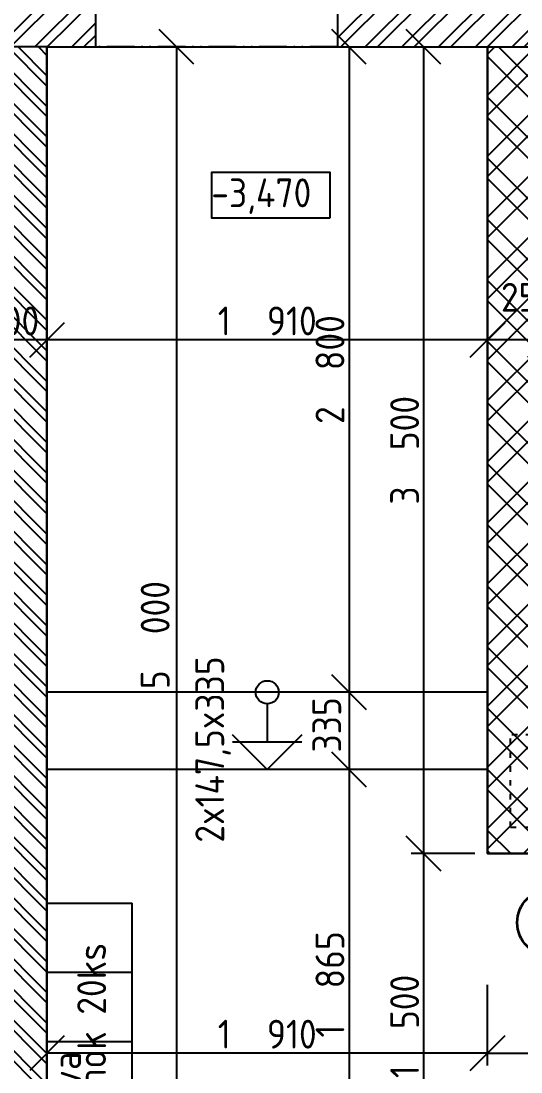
# Model space of a CAD drawing. Extents: x 4511820 to 5180432, y -1526536 to -944957.
# Drawn here: x 5020868 to 5023036, y -1422956 to -1418396 of the extents above; entities that cross this region are included whole.
import ezdxf

# ---------------------------------------------------------------- set-up
doc = ezdxf.new("R2010")
doc.units = 0
doc.header["$MEASUREMENT"] = 0
doc.linetypes.add('ACAD_ISO03W100', pattern=[30, 12, -18])
doc.linetypes.add('ACAD_ISO12W100', pattern=[22, 12, -3, 0.5, -3, 0.5, -3])
doc.layers.get('0').update_dxf_attribs({"linetype": 'CONTINUOUS'})
doc.layers.get('Defpoints').update_dxf_attribs({"color": 61, "linetype": 'CONTINUOUS'})
for name, color, linetype in [('KÓTY', 4, 'CONTINUOUS'), ('MÚRY', 1, 'CONTINUOUS'), ('Plochy', 41, 'CONTINUOUS'), ('POZEMOK', 7, 'CONTINUOUS'), ('TENKÁ', 7, 'CONTINUOUS'), ('tzb', 153, 'CONTINUOUS'), ('ŠRAFY', 82, 'CONTINUOUS')]:
    doc.layers.add(name, color=color, linetype=linetype)
doc.layers.add('preklady', color=74, linetype='CONTINUOUS', lineweight=35)
doc.styles.add('STYLE1', font='isocp.shx')
doc.dimstyles.new('STANDARD-50', dxfattribs={"dimtxt": 125, "dimasz": 150, "dimexe": 10, "dimexo": 200, "dimgap": 20, "dimtad": 1, "dimdsep": 46, "dimlunit": 6, "dimtxsty": 'STYLE1', "dimblk1": 'OBLIQUE', "dimblk2": 'OBLIQUE', "dimsah": 1, "dimcen": 2.5, "dimse1": 1, "dimse2": 1, "dimadec": 0, "dimazin": 0, "dimtfac": 1, "dimtmove": 1, "dimatfit": 3, "dimldrblk": 'OBLIQUE', "dimfxl": 1, "dimtolj": 1, "dimtzin": 0, "dimarcsym": 0})
pattern_1 = [(45, (-10132.71, -87677), (-79.549513, 79.549513), []), (45, (-10079.68, -87677), (-79.549513, 79.549513), [])]

# ---------------------------------------------------------------- blocks, each defined once
blk = doc.blocks.new('_OBLIQUE')
at = {"color": 0, "linetype": 'ByBlock'}
blk.add_line((-0.5, -0.5), (0.5, 0.5), dxfattribs=at)
blk = doc.blocks.new('*D21711')
at = {"layer": 'Defpoints', "color": 0}
for p in [(5022891, -1419779.4), (5022891, -1419779.4), (5023141, -1419779.4)]:
    blk.add_point(p, dxfattribs=at)
at = {"layer": 'KÓTY', "color": 0, "lineweight": -2}
blk.add_line((5023141, -1419779.4), (5022891, -1419779.4), dxfattribs=at)
at = {"layer": 'KÓTY', "color": 0, "linetype": 'ByBlock', "lineweight": -2, "xscale": 150, "yscale": 150, "zscale": 150, "rotation": 180}
blk.add_blockref('_OBLIQUE', (5022891, -1419779.4), dxfattribs=at)
at = {"layer": 'KÓTY', "color": 0, "linetype": 'ByBlock', "lineweight": -2, "xscale": 150, "yscale": 150, "zscale": 150}
blk.add_blockref('_OBLIQUE', (5023141, -1419779.4), dxfattribs=at)
at = {"layer": 'KÓTY', "color": 0, "insert": (5023066.8, -1419594.4), "char_height": 125, "attachment_point": 5, "style": 'STYLE1'}
blk.add_mtext('\\A1;250', dxfattribs=at)
blk = doc.blocks.new('*D21785')
at = {"layer": 'Defpoints', "color": 0}
for p in [(5020981, -1418508), (5022891, -1418508), (5020981, -1419779.4)]:
    blk.add_point(p, dxfattribs=at)
at = {"layer": 'KÓTY', "color": 0, "lineweight": -2}
blk.add_line((5022891, -1419779.4), (5020981, -1419779.4), dxfattribs=at)
at = {"layer": 'KÓTY', "color": 0, "linetype": 'ByBlock', "lineweight": -2, "xscale": 150, "yscale": 150, "zscale": 150, "rotation": 180}
blk.add_blockref('_OBLIQUE', (5020981, -1419779.4), dxfattribs=at)
at = {"layer": 'KÓTY', "color": 0, "linetype": 'ByBlock', "lineweight": -2, "xscale": 150, "yscale": 150, "zscale": 150}
blk.add_blockref('_OBLIQUE', (5022891, -1419779.4), dxfattribs=at)
at = {"layer": 'KÓTY', "color": 0, "insert": (5021936, -1419696.8), "char_height": 125, "attachment_point": 5, "style": 'STYLE1'}
blk.add_mtext('\\A1;1ﾠ910', dxfattribs=at)
blk = doc.blocks.new('*D21786')
at = {"layer": 'Defpoints', "color": 0}
for p in [(5020981, -1418508), (5020681, -1419779.4), (5020681, -1419779.4)]:
    blk.add_point(p, dxfattribs=at)
at = {"layer": 'KÓTY', "color": 0, "lineweight": -2}
blk.add_line((5020981, -1419779.4), (5020681, -1419779.4), dxfattribs=at)
at = {"layer": 'KÓTY', "color": 0, "linetype": 'ByBlock', "lineweight": -2, "xscale": 150, "yscale": 150, "zscale": 150, "rotation": 180}
blk.add_blockref('_OBLIQUE', (5020681, -1419779.4), dxfattribs=at)
at = {"layer": 'KÓTY', "color": 0, "linetype": 'ByBlock', "lineweight": -2, "xscale": 150, "yscale": 150, "zscale": 150}
blk.add_blockref('_OBLIQUE', (5020981, -1419779.4), dxfattribs=at)
at = {"layer": 'KÓTY', "color": 0, "insert": (5020831, -1419696.9), "char_height": 125, "attachment_point": 5, "style": 'STYLE1'}
blk.add_mtext('\\A1;300', dxfattribs=at)
blk = doc.blocks.new('*D21801')
at = {"layer": 'Defpoints', "color": 0}
for p in [(5020981, -1418508), (5020981, -1423508), (5021542, -1423508)]:
    blk.add_point(p, dxfattribs=at)
at = {"layer": 'KÓTY', "color": 0, "lineweight": -2}
blk.add_line((5021542, -1418508), (5021542, -1423508), dxfattribs=at)
at = {"layer": 'KÓTY', "color": 0, "linetype": 'ByBlock', "lineweight": -2, "xscale": 150, "yscale": 150, "zscale": 150}
for p, rotation in [((5021542, -1418508), 90), ((5021542, -1423508), 270)]:
    blk.add_blockref('_OBLIQUE', p, dxfattribs=dict(at, rotation=rotation))
at = {"layer": 'KÓTY', "color": 0, "insert": (5021450, -1421060), "char_height": 125, "attachment_point": 5, "rotation": 90, "style": 'STYLE1'}
blk.add_mtext('\\A1;5ﾠ000', dxfattribs=at)
blk = doc.blocks.new('*D21807')
at = {"layer": 'Defpoints', "color": 0}
for p in [(5022012, -1418508), (5022012, -1421308), (5022290.5, -1421308)]:
    blk.add_point(p, dxfattribs=at)
at = {"layer": 'KÓTY', "color": 0, "lineweight": -2}
blk.add_line((5022290.5, -1418508), (5022290.5, -1421308), dxfattribs=at)
at = {"layer": 'KÓTY', "color": 0, "linetype": 'ByBlock', "lineweight": -2, "xscale": 150, "yscale": 150, "zscale": 150}
for p, rotation in [((5022290.5, -1418508), 90), ((5022290.5, -1421308), 270)]:
    blk.add_blockref('_OBLIQUE', p, dxfattribs=dict(at, rotation=rotation))
at = {"layer": 'KÓTY', "color": 0, "insert": (5022207.9, -1419908), "char_height": 125, "attachment_point": 5, "rotation": 90, "style": 'STYLE1'}
blk.add_mtext('\\A1;2ﾠ800', dxfattribs=at)
blk = doc.blocks.new('*D21809')
at = {"layer": 'Defpoints', "color": 0}
for p in [(5022012, -1421643), (5022012, -1423508), (5022290.5, -1423508)]:
    blk.add_point(p, dxfattribs=at)
at = {"layer": 'KÓTY', "color": 0, "lineweight": -2}
blk.add_line((5022290.5, -1421643), (5022290.5, -1423508), dxfattribs=at)
at = {"layer": 'KÓTY', "color": 0, "linetype": 'ByBlock', "lineweight": -2, "xscale": 150, "yscale": 150, "zscale": 150}
for p, rotation in [((5022290.5, -1421643), 90), ((5022290.5, -1423508), 270)]:
    blk.add_blockref('_OBLIQUE', p, dxfattribs=dict(at, rotation=rotation))
at = {"layer": 'KÓTY', "color": 0, "insert": (5022207.9, -1422575.5), "char_height": 125, "attachment_point": 5, "rotation": 90, "style": 'STYLE1'}
blk.add_mtext('\\A1;1ﾠ865', dxfattribs=at)
blk = doc.blocks.new('*D21810')
at = {"layer": 'Defpoints', "color": 0}
for p in [(5022891, -1418508), (5022614, -1422008), (5022891, -1422008)]:
    blk.add_point(p, dxfattribs=at)
at = {"layer": 'KÓTY', "color": 0, "lineweight": -2}
blk.add_line((5022614, -1418508), (5022614, -1422008), dxfattribs=at)
at = {"layer": 'KÓTY', "color": 0, "linetype": 'ByBlock', "lineweight": -2, "xscale": 150, "yscale": 150, "zscale": 150}
for p, rotation in [((5022614, -1418508), 90), ((5022614, -1422008), 270)]:
    blk.add_blockref('_OBLIQUE', p, dxfattribs=dict(at, rotation=rotation))
at = {"layer": 'KÓTY', "color": 0, "insert": (5022531.5, -1420258), "char_height": 125, "attachment_point": 5, "rotation": 90, "style": 'STYLE1'}
blk.add_mtext('\\A1;3ﾠ500', dxfattribs=at)
blk = doc.blocks.new('*D21811')
at = {"layer": 'Defpoints', "color": 0}
for p in [(5022891, -1422008), (5022614, -1423508), (5022891, -1423508)]:
    blk.add_point(p, dxfattribs=at)
at = {"layer": 'KÓTY', "color": 0, "lineweight": -2}
blk.add_line((5022614, -1422008), (5022614, -1423508), dxfattribs=at)
at = {"layer": 'KÓTY', "color": 0, "linetype": 'ByBlock', "lineweight": -2, "xscale": 150, "yscale": 150, "zscale": 150}
for p, rotation in [((5022614, -1422008), 90), ((5022614, -1423508), 270)]:
    blk.add_blockref('_OBLIQUE', p, dxfattribs=dict(at, rotation=rotation))
at = {"layer": 'KÓTY', "color": 0, "insert": (5022531.5, -1422758), "char_height": 125, "attachment_point": 5, "rotation": 90, "style": 'STYLE1'}
blk.add_mtext('\\A1;1ﾠ500', dxfattribs=at)
blk = doc.blocks.new('*D21814')
at = {"layer": 'Defpoints', "color": 0}
for p in [(5022891, -1422008), (5024341, -1422008), (5024341, -1422874)]:
    blk.add_point(p, dxfattribs=at)
at = {"layer": 'KÓTY', "color": 0, "lineweight": -2}
blk.add_line((5022891, -1422874), (5024341, -1422874), dxfattribs=at)
at = {"layer": 'KÓTY', "color": 0, "linetype": 'ByBlock', "lineweight": -2, "xscale": 150, "yscale": 150, "zscale": 150, "rotation": 180}
blk.add_blockref('_OBLIQUE', (5022891, -1422874), dxfattribs=at)
at = {"layer": 'KÓTY', "color": 0, "linetype": 'ByBlock', "lineweight": -2, "xscale": 150, "yscale": 150, "zscale": 150}
blk.add_blockref('_OBLIQUE', (5024341, -1422874), dxfattribs=at)
at = {"layer": 'KÓTY', "color": 0, "insert": (5023616, -1422791.5), "char_height": 125, "attachment_point": 5, "style": 'STYLE1'}
blk.add_mtext('\\A1;1ﾠ450', dxfattribs=at)
blk = doc.blocks.new('*D21815')
at = {"layer": 'Defpoints', "color": 0}
for p in [(5020981, -1422008), (5022891, -1422008), (5020981, -1422874)]:
    blk.add_point(p, dxfattribs=at)
at = {"layer": 'KÓTY', "color": 0, "lineweight": -2}
blk.add_line((5022891, -1422874), (5020981, -1422874), dxfattribs=at)
at = {"layer": 'KÓTY', "color": 0, "linetype": 'ByBlock', "lineweight": -2, "xscale": 150, "yscale": 150, "zscale": 150, "rotation": 180}
blk.add_blockref('_OBLIQUE', (5020981, -1422874), dxfattribs=at)
at = {"layer": 'KÓTY', "color": 0, "linetype": 'ByBlock', "lineweight": -2, "xscale": 150, "yscale": 150, "zscale": 150}
blk.add_blockref('_OBLIQUE', (5022891, -1422874), dxfattribs=at)
at = {"layer": 'KÓTY', "color": 0, "insert": (5021936, -1422791.5), "char_height": 125, "attachment_point": 5, "style": 'STYLE1'}
blk.add_mtext('\\A1;1ﾠ910', dxfattribs=at)
blk = doc.blocks.new('*D33761')
at = {"layer": 'Defpoints', "color": 0}
for p in [(5022012, -1421308), (5022012, -1421643), (5022290.5, -1421643)]:
    blk.add_point(p, dxfattribs=at)
at = {"layer": 'KÓTY', "color": 0, "lineweight": -2}
blk.add_line((5022290.5, -1421308), (5022290.5, -1421643), dxfattribs=at)
at = {"layer": 'KÓTY', "color": 0, "linetype": 'ByBlock', "lineweight": -2, "xscale": 150, "yscale": 150, "zscale": 150}
for p, rotation in [((5022290.5, -1421308), 90), ((5022290.5, -1421643), 270)]:
    blk.add_blockref('_OBLIQUE', p, dxfattribs=dict(at, rotation=rotation))
at = {"layer": 'KÓTY', "color": 0, "insert": (5022194, -1421449.5), "char_height": 125, "attachment_point": 5, "rotation": 90, "style": 'STYLE1'}
blk.add_mtext('\\A1;335', dxfattribs=at)

msp = doc.modelspace()

# ---------------------------------------------------------------- hatches: boundary and pattern name
at = {"layer": 'ŠRAFY'}
h = msp.add_hatch(dxfattribs=at)
h.set_pattern_fill('ANSI32', color=256, scale=300)
h.set_pattern_definition(pattern_1)
h.paths.add_polyline_path([(5021191, -1418128.048), (5019066, -1418128.048), (5019066, -1418508.048), (5020681, -1418508.048), (5020981, -1418508.048), (5021191, -1418508.048)])
h = msp.add_hatch(dxfattribs=at)
h.set_pattern_fill('ANSI32', color=256, scale=300)
h.set_pattern_definition(pattern_1)
h.paths.add_polyline_path([(5022241, -1418128.048), (5022241, -1418508.048), (5022891, -1418508.048), (5023141, -1418508.048), (5025441, -1418508.048), (5025641, -1418508.048), (5027241, -1418508.048), (5027241, -1418128.048)])
h = msp.add_hatch(dxfattribs=at)
h.set_pattern_fill('ANSI32', color=256, scale=250, angle=90)
h.set_pattern_definition([(135, (-10132.71, -87677), (-66.2912607, -66.2912607), []), (135, (-10132.71, -87632.81), (-66.2912607, -66.2912607), [])])
h.paths.add_polyline_path([(5020981, -1423488.048), (5020981, -1421008.048), (5020981, -1420798.048), (5020981, -1418508.048), (5020681, -1418508.048), (5020681, -1421378.048), (5020681, -1421518.048), (5020681, -1425518.048), (5020681, -1425658.048), (5020681, -1426508.048), (5020981, -1426508.048), (5020981, -1423738.048)])
h = msp.add_hatch(dxfattribs=at)
h.set_pattern_fill('ANSI32', color=256, scale=500, angle=90)
h.set_pattern_definition([(135, (584112, 0), (-132.5825215, -132.5825215), []), (135, (584112, 88.39), (-132.5825215, -132.5825215), [])])
h.paths.add_polyline_path([(5022891, -1418508.048), (5022891, -1422008.048), (5023141, -1422008.048), (5023141, -1421893.048), (5023141, -1418508.048)])
h = msp.add_hatch(dxfattribs=at)
h.set_pattern_fill('ANSI32', color=256, scale=500)
h.set_pattern_definition([(45, (584112, 0), (-132.5825215, 132.5825215), []), (45, (584200.39, 0), (-132.5825215, 132.5825215), [])])
h.paths.add_polyline_path([(5022891, -1418508.048), (5022891, -1422008.048), (5023141, -1422008.048), (5023141, -1421893.048), (5023141, -1418508.048)])

# ---------------------------------------------------------------- linework, layer by layer
at = {"layer": 'KÓTY'}
msp.add_line((5022836.5, -1422008.048), (5022559.5, -1422008.048), dxfattribs=at)
at = {"layer": 'KÓTY', "ltscale": 25}
msp.add_line((5022891, -1422927.403), (5022891, -1422577.403), dxfattribs=at)
at = {"layer": 'MÚRY'}
for p, q in [((5021191, -1417968.048), (5021191, -1418508.048)), ((5022241, -1417968.048), (5022241, -1418508.048)), ((5020981, -1418508.048), (5021191, -1418508.048)), ((5020981, -1418508.048), (5020981, -1423533.048)), ((5022241, -1418508.048), (5022891, -1418508.048)), ((5022891, -1422008.048), (5022891, -1418508.048)), ((5023141, -1422008.048), (5022891, -1422008.048))]:
    msp.add_line(p, q, dxfattribs=at)
at = {"layer": 'Plochy'}
msp.add_lwpolyline([(5020981, -1423508.048), (5020981, -1418508.048), (5022891, -1418508.048), (5022891, -1422008.048), (5024341, -1422008.048), (5024341, -1422128.048), (5025441, -1422128.048), (5025641, -1422128.048), (5025641, -1420458.048), (5027241, -1420458.048), (5027241, -1423508.048)], close=True, dxfattribs=at)
at = {"layer": 'POZEMOK'}
for p, q in [((5021936, -1421358.048), (5021936, -1421523.048)), ((5021936, -1421643.048), (5021786, -1421493.048)), ((5021786, -1421523.048), (5022086, -1421523.048)), ((5022086, -1421493.048), (5021936, -1421643.048)), ((5020981, -1422223.048), (5021351, -1422223.048)), ((5021351, -1422523.048), (5021351, -1422223.048)), ((5020981, -1422523.048), (5021351, -1422523.048)), ((5021351, -1422823.048), (5021351, -1422523.048)), ((5020981, -1422823.048), (5021351, -1422823.048)), ((5021351, -1423123.048), (5021351, -1422823.048))]:
    msp.add_line(p, q, dxfattribs=at)
msp.add_circle((5021936, -1421308.048), 50, dxfattribs=at)
at = {"layer": 'preklady', "ltscale": 0.25}
msp.add_circle((5023165, -1422307.357), 145, dxfattribs=at)
at = {"layer": 'TENKÁ'}
for p, q in [((5020981, -1418508.048), (5020681, -1418508.048)), ((5022891, -1418508.048), (5023141, -1418508.048)), ((5022891, -1421308.048), (5020981, -1421308.048)), ((5022891, -1421643.048), (5020981, -1421643.048))]:
    msp.add_line(p, q, dxfattribs=at)
at = {"layer": 'TENKÁ', "linetype": 'ACAD_ISO12W100', "ltscale": 10}
msp.add_line((5022241, -1418508.048), (5021191, -1418508.048), dxfattribs=at)
at = {"layer": 'TENKÁ', "ltscale": 0.25}
msp.add_lwpolyline([(5022209.132, -1419249.625), (5022209.132, -1419053.375), (5021694.5, -1419053.375), (5021694.5, -1419249.625)], close=True, dxfattribs=at)
at = {"layer": 'tzb', "linetype": 'ACAD_ISO03W100', "ltscale": 2}
for p, q in [((5022991, -1421893.048), (5022991, -1421493.048)), ((5023141, -1421493.048), (5022991, -1421493.048)), ((5022991, -1421893.048), (5023141, -1421893.048))]:
    msp.add_line(p, q, dxfattribs=at)

# ---------------------------------------------------------------- texts
at = {"layer": 'POZEMOK', "linetype": 'Continuous', "style": 'STYLE1'}
for s, p in [('schránok 20ks', (5021237.23, -1423393.721)), ('zostava', (5021128.23, -1423393.721))]:
    msp.add_text(s, height=125, rotation=90, dxfattribs=at).set_placement(p)
at = {"layer": 'TENKÁ', "ltscale": 0.25, "style": 'STYLE1'}
msp.add_text('-3,470', height=125, dxfattribs=at).set_placement((5021693.389, -1419203.576))
at = {"layer": 'TENKÁ', "linetype": 'Continuous', "style": 'STYLE1'}
msp.add_text('2x147,5x335', height=125, rotation=90, dxfattribs=at).set_placement((5021749.224, -1421960.721))

# ---------------------------------------------------------------- dimensions: what is measured, and where the dimension line sits
at = {"layer": 'KÓTY'}
for base, p1, p2, picture, middle in [((5021542, -1423508.048), (5020981, -1418508.048), (5020981, -1423508.048), '*D21801', (5021532.5, -1421060)), ((5022290.469, -1421643.048), (5022011.969, -1421308.048), (5022011.969, -1421643.048), '*D33761', (5022276.469, -1421449.5))]:
    dim = msp.add_linear_dim(base=base, p1=p1, p2=p2, angle=90, dimstyle='STANDARD-50', override={"dimtxsty": 'STYLE1', "dimldrblk": 'OBLIQUE'}, dxfattribs=at)
    dim.commit()
    dim.dimension.update_dxf_attribs({"geometry": picture, "text_midpoint": middle, "dimtype": 160})
for base, p1, p2, picture, middle in [((5022290.469, -1421308.048), (5022011.969, -1418508.048), (5022011.969, -1421308.048), '*D21807', (5022207.926, -1419908.048)), ((5022614, -1422008.048), (5022891, -1418508.048), (5022891, -1422008.048), '*D21810', (5022531.457, -1420258.048)), ((5022290.469, -1423508.048), (5022011.969, -1421643.048), (5022011.969, -1423508.048), '*D21809', (5022207.926, -1422575.548)), ((5022614, -1423508.048), (5022891, -1422008.048), (5022891, -1423508.048), '*D21811', (5022531.457, -1422758.048))]:
    dim = msp.add_linear_dim(base=base, p1=p1, p2=p2, angle=90, dimstyle='STANDARD-50', override={"dimtxsty": 'STYLE1', "dimldrblk": 'OBLIQUE'}, dxfattribs=at)
    dim.commit()
    dim.dimension.update_dxf_attribs({"geometry": picture, "text_midpoint": middle})
for base, p1, p2, picture, middle in [((5020681, -1419779.357), (5020981, -1418508.048), (5020681, -1419779.357), '*D21786', (5020831, -1419696.857)), ((5020981, -1419779.357), (5022891, -1418508.048), (5020981, -1418508.048), '*D21785', (5021936, -1419696.814)), ((5020981, -1422874), (5022891, -1422008.048), (5020981, -1422008.048), '*D21815', (5021936, -1422791.457)), ((5024341, -1422874), (5022891, -1422008.048), (5024341, -1422008.048), '*D21814', (5023616, -1422791.457))]:
    dim = msp.add_linear_dim(base=base, p1=p1, p2=p2, dimstyle='STANDARD-50', override={"dimtxsty": 'STYLE1', "dimldrblk": 'OBLIQUE'}, dxfattribs=at)
    dim.commit()
    dim.dimension.update_dxf_attribs({"geometry": picture, "text_midpoint": middle})
dim = msp.add_linear_dim(base=(5022891, -1419779.357), p1=(5023141, -1419779.357), p2=(5022891, -1419779.357), dimstyle='STANDARD-50', dxfattribs=at)
dim.commit()
dim.dimension.update_dxf_attribs({"geometry": '*D21711', "text_midpoint": (5023066.75, -1419594.357)})

doc.saveas('drawing.dxf')
